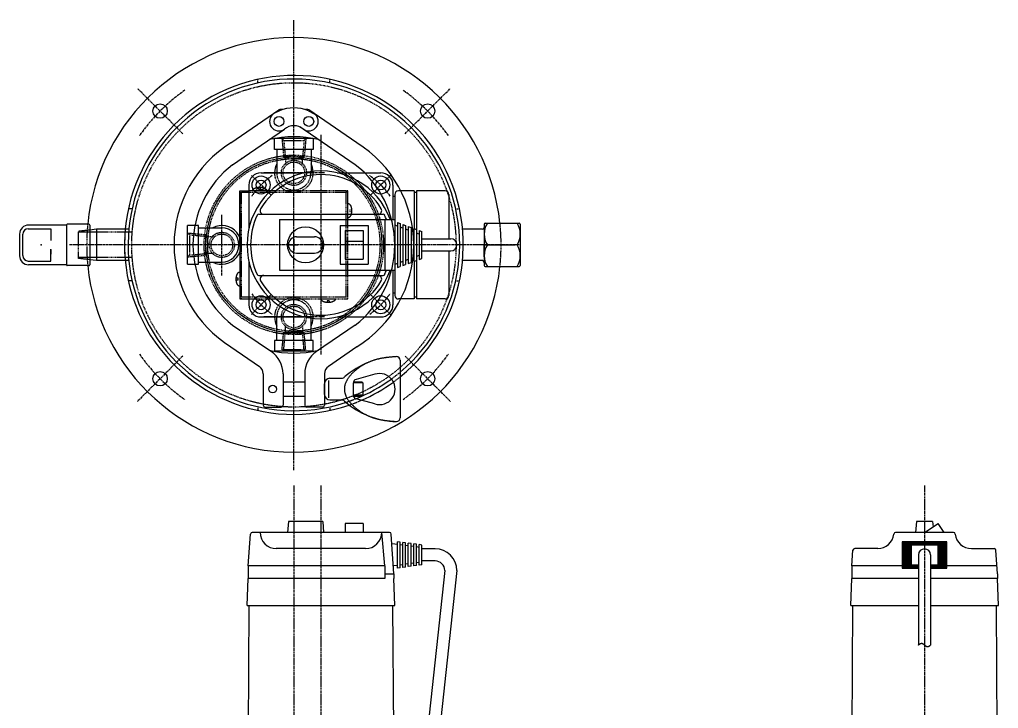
# Model space of a CAD drawing. Extents: x 248 to 1051, y 18 to 1053.
# Drawn here: x 264 to 808, y 670 to 1053 of the extents above; entities that cross this region are included whole.
import ezdxf

# ---------------------------------------------------------------- set-up
doc = ezdxf.new("R2010")
doc.units = 0
doc.linetypes.add('CENTER', pattern=[2, 1.25, -0.25, 0.25, -0.25])
doc.linetypes.add('DASHED', pattern=[0.75, 0.5, -0.25])
doc.layers.get('0').update_dxf_attribs({"linetype": 'CONTINUOUS'})
doc.layers.add('CENTER', color=1, linetype='CENTER')

msp = doc.modelspace()

# ---------------------------------------------------------------- linework, layer by layer
at = {"color": 3, "linetype": 'DASHED'}
for p, q in [((396.5, 1017.32), (396.5, 1019.36)), ((436.5, 1017.32), (436.5, 1019.36)), ((409.88, 986.52), (410.77, 976.54)), ((409.88, 986.52), (410.88, 985.52)), ((410.88, 985.52), (411.77, 975.54)), ((410.88, 985.52), (422.13, 985.52)), ((422.13, 985.52), (421.24, 975.54)), ((423.13, 986.52), (422.13, 985.52)), ((423.13, 986.52), (422.24, 976.54)), ((410.77, 976.54), (411.77, 975.54)), ((410.77, 976.54), (422.24, 976.54)), ((411.77, 975.54), (421.24, 975.54)), ((411.77, 975.54), (411.77, 972.15)), ((421.24, 972.15), (421.24, 975.54)), ((386.5, 956.52), (387.5, 956.52)), ((387.5, 898.52), (387.5, 956.52)), ((445.5, 956.52), (387.5, 956.52)), ((445.5, 957.52), (391.5, 957.52)), ((401.48, 957.52), (393.52, 957.52)), ((397, 958.52), (397, 959.5)), ((397, 958.52), (398, 958.52)), ((398, 958.52), (398, 959.5)), ((445.5, 957.52), (445.5, 956.52)), ((446.5, 957.52), (445.5, 957.52)), ((445.5, 898.52), (445.5, 956.52)), ((446.5, 898.52), (446.5, 957.52)), ((326.7, 947.52), (324.65, 947.52)), ((446.5, 942.53), (446.5, 950.5)), ((447.5, 947.02), (447.5, 946.02)), ((447.5, 947.02), (448.49, 947.02)), ((447.5, 946.02), (448.49, 946.02)), ((506.3, 947.52), (508.35, 947.52)), ((303.26, 935.75), (296.91, 935.02)), ((296.91, 920.02), (296.91, 935.02)), ((303.26, 934.52), (296.91, 934.52)), ((326.77, 934.52), (303.26, 934.52)), ((357.5, 934.14), (367.47, 933.25)), ((357.5, 934.14), (358.5, 933.14)), ((358.5, 933.14), (368.47, 932.25)), ((358.5, 933.14), (358.5, 921.89)), ((367.47, 933.25), (368.47, 932.25)), ((367.47, 933.25), (367.47, 921.78)), ((368.47, 932.25), (368.47, 922.78)), ((368.47, 932.25), (371.87, 932.25)), ((303.26, 920.52), (296.91, 920.52)), ((303.26, 919.29), (296.91, 920.02)), ((326.77, 920.52), (303.26, 920.52)), ((357.5, 920.89), (358.5, 921.89)), ((357.5, 920.89), (367.47, 921.78)), ((358.5, 921.89), (368.47, 922.78)), ((371.87, 922.78), (368.47, 922.78)), ((326.7, 907.52), (324.65, 907.52)), ((506.3, 907.52), (508.35, 907.52)), ((445.5, 898.52), (387.5, 898.52)), ((387.5, 897.52), (387.5, 898.52)), ((391.5, 897.52), (446.5, 897.52)), ((431.52, 897.52), (439.48, 897.52)), ((436, 896.52), (435, 896.52)), ((435, 896.52), (435, 895.53)), ((436, 896.52), (436, 895.53)), ((446.5, 898.52), (445.5, 898.52)), ((446.5, 897.52), (446.5, 898.52)), ((411.77, 879.49), (411.77, 882.88)), ((421.24, 882.88), (421.24, 879.49)), ((409.88, 868.52), (410.77, 878.49)), ((410.77, 878.49), (411.77, 879.49)), ((410.77, 878.49), (422.24, 878.49)), ((410.88, 869.52), (411.77, 879.49)), ((411.77, 879.49), (421.24, 879.49)), ((422.13, 869.52), (421.24, 879.49)), ((423.13, 868.52), (422.24, 878.49)), ((409.88, 868.52), (410.88, 869.52)), ((410.88, 869.52), (422.13, 869.52)), ((423.13, 868.52), (422.13, 869.52)), ((396.5, 837.72), (396.5, 835.67)), ((436.5, 837.72), (436.5, 835.67))]:
    msp.add_line(p, q, dxfattribs=at)
at = {"color": 7, "linetype": 'CONTINUOUS'}
for p, q in [((381.59, 984.12), (408.23, 1002.36)), ((408.48, 1001.84), (405.28, 1000.35)), ((424.52, 1001.84), (427.76, 1000.32)), ((451.41, 984.12), (424.77, 1002.36)), ((382.5, 972.02), (411.22, 991.68)), ((450.5, 972.02), (419.73, 993.08)), ((427.25, 986.52), (405.75, 986.52)), ((405.75, 980.52), (405.75, 986.52)), ((427.25, 986.52), (427.25, 980.52)), ((427.25, 980.52), (405.75, 980.52)), ((407, 980.52), (407, 967.52)), ((426, 980.52), (426, 967.52)), ((398.3, 967.52), (422.5, 967.52)), ((440.5, 967.52), (464.7, 967.52)), ((386.5, 957.52), (391.5, 957.52)), ((386.5, 957.52), (391.5, 957.52)), ((386.5, 927.52), (386.5, 957.52)), ((386.5, 957.52), (386.5, 956.52)), ((386.5, 956.52), (386.5, 897.52)), ((386.5, 956.52), (386.5, 956.52)), ((391.5, 960.72), (391.5, 936.52)), ((471.5, 960.72), (471.5, 941.52)), ((483.25, 957.52), (474.5, 957.52)), ((483.25, 957.52), (483.25, 936.57)), ((484.5, 956.52), (483.25, 956.52)), ((484.5, 957.52), (484.5, 897.52)), ((500.5, 957.52), (484.5, 957.52)), ((472.5, 954.38), (471.5, 954.38)), ((472.5, 955.52), (472.5, 899.52)), ((502.5, 955.52), (502.5, 930.87)), ((397.03, 944.52), (465.97, 944.52)), ((408.5, 941.52), (472.5, 941.52)), ((408.5, 941.52), (408.5, 913.52)), ((467, 941.52), (467, 913.52)), ((472.5, 941.52), (472.5, 913.52)), ((474, 939.97), (474, 915.07)), ((474, 939.97), (475.5, 939.42)), ((269.04, 936.48), (281.58, 936.48)), ((290.26, 938.52), (269.26, 938.52)), ((281.58, 936.48), (281.58, 929.91)), ((290.26, 938.52), (290.26, 916.52)), ((302.76, 939.02), (290.76, 939.02)), ((303.26, 938.52), (303.26, 916.52)), ((306.91, 936.17), (303.26, 935.75)), ((303.26, 935.75), (303.26, 919.29)), ((303.26, 935.75), (303.26, 919.29)), ((324.91, 936.17), (306.91, 936.17)), ((306.91, 936.17), (306.91, 918.87)), ((363.5, 938.27), (357.5, 938.27)), ((357.5, 916.77), (357.5, 938.27)), ((363.5, 916.77), (363.5, 938.27)), ((363.5, 937.02), (376.5, 937.02)), ((442.25, 938.27), (442.25, 916.77)), ((442.25, 938.27), (457.75, 938.27)), ((445, 935.52), (445, 919.52)), ((445, 935.52), (455, 935.52)), ((455, 935.52), (455, 919.52)), ((457.75, 938.27), (457.75, 916.77)), ((474, 937.84), (472.5, 938.39)), ((475.5, 939.42), (475.5, 915.62)), ((477, 936.74), (475.5, 937.29)), ((477, 938.87), (477, 916.17)), ((477, 938.87), (478.5, 938.32)), ((478.5, 938.32), (478.5, 916.72)), ((480, 935.64), (478.5, 936.19)), ((480, 937.77), (480, 917.27)), ((480, 937.77), (481.5, 937.22)), ((481.5, 937.22), (481.5, 917.82)), ((483, 934.54), (481.5, 935.09)), ((483, 936.67), (483, 918.37)), ((483, 936.67), (484.5, 936.12)), ((484.5, 936.12), (484.5, 918.92)), ((486, 935.57), (486, 919.47)), ((486, 935.57), (487.5, 935.02)), ((487.5, 920.02), (487.5, 935.02)), ((521.11, 936.17), (510.1, 936.17)), ((522.11, 939.02), (522.11, 937.17)), ((522.11, 937.17), (522.11, 917.87)), ((522.61, 939.52), (541.61, 939.52)), ((542.11, 939.02), (542.11, 916.02)), ((264.26, 933.52), (264.26, 921.52)), ((266.04, 921.55), (266.04, 933.48)), ((416.5, 930.66), (416.5, 924.38)), ((418, 932.02), (428, 932.02)), ((445, 929.52), (455, 929.52)), ((486, 933.44), (484.5, 933.99)), ((487.5, 930.87), (503.58, 930.87)), ((281.58, 918.55), (281.58, 925.12)), ((281.58, 924.99), (281.58, 922.45)), ((386.5, 927.52), (386.5, 897.52)), ((414.27, 927.52), (418.73, 927.52)), ((487.5, 924.17), (503.58, 924.17)), ((502.5, 924.17), (502.5, 899.52)), ((522.11, 920.98), (522.11, 927.52)), ((522.11, 920.98), (522.11, 927.52)), ((522.11, 920.98), (522.11, 927.52)), ((522.11, 927.52), (539.28, 927.52)), ((269.04, 918.55), (281.58, 918.55)), ((306.91, 918.87), (303.26, 919.29)), ((324.91, 918.87), (306.91, 918.87)), ((391.5, 918.52), (391.5, 894.32)), ((418, 923.02), (428, 923.02)), ((445, 919.52), (455, 919.52)), ((477, 918.3), (475.5, 917.75)), ((480, 919.4), (478.5, 918.85)), ((483, 920.5), (481.5, 919.95)), ((483, 918.37), (484.5, 918.92)), ((483.25, 918.46), (483.25, 897.52)), ((486, 921.6), (484.5, 921.05)), ((486, 919.47), (487.5, 920.02)), ((521.11, 918.87), (510.1, 918.87)), ((290.26, 916.52), (269.26, 916.52)), ((302.76, 916.02), (290.76, 916.02)), ((357.5, 916.77), (363.5, 916.77)), ((363.5, 918.02), (376.5, 918.02)), ((408.5, 913.52), (472.5, 913.52)), ((442.25, 916.77), (457.75, 916.77)), ((471.5, 913.52), (471.5, 894.32)), ((474, 917.2), (472.5, 916.65)), ((474, 915.07), (475.5, 915.62)), ((477, 916.17), (478.5, 916.72)), ((480, 917.27), (481.5, 917.82)), ((522.11, 917.87), (522.11, 916.02)), ((522.61, 915.52), (541.61, 915.52)), ((385.5, 909.02), (384.52, 909.02)), ((385.5, 908.02), (384.52, 908.02)), ((385.5, 908.02), (385.5, 909.02)), ((386.5, 912.5), (386.5, 904.53)), ((397.03, 910.52), (465.97, 910.52)), ((386.5, 897.52), (391.5, 897.52)), ((387.5, 897.52), (391.5, 897.52)), ((472.5, 900.65), (471.5, 900.65)), ((483.25, 897.52), (474.5, 897.52)), ((484.5, 898.51), (483.25, 898.51)), ((500.5, 897.52), (484.5, 897.52)), ((398.3, 887.52), (422.5, 887.52)), ((407, 874.52), (407, 887.52)), ((426, 874.52), (426, 887.52)), ((440.5, 887.52), (464.7, 887.52)), ((382.5, 883.02), (403.98, 868.32)), ((450.5, 883.02), (429.03, 868.32)), ((381.59, 870.92), (397.33, 860.14)), ((427.25, 874.52), (405.75, 874.52)), ((405.75, 874.52), (405.75, 868.52)), ((427.25, 868.52), (427.25, 874.52)), ((451.41, 870.92), (435.68, 860.14)), ((427.25, 868.52), (405.75, 868.52)), ((475.5, 863.52), (475.5, 831.52)), ((399.5, 856.02), (399.5, 838.52)), ((410.5, 855.94), (410.5, 838.52)), ((422.5, 855.94), (422.5, 838.52)), ((433.5, 856.02), (433.5, 838.52)), ((436.5, 853.52), (443.1, 853.52)), ((461.43, 855.74), (450.98, 852.92)), ((410.5, 851.52), (422.5, 851.52)), ((433.5, 844.52), (433.5, 850.52)), ((435.74, 852.3), (435.74, 842.74)), ((449.5, 844.05), (449.5, 850.99)), ((454.75, 850.97), (449.5, 850.97)), ((449.57, 851.52), (454.2, 851.52)), ((454.2, 851.52), (454.75, 850.97)), ((454.75, 850.97), (454.75, 844.07)), ((410.5, 843.52), (422.5, 843.52)), ((454.75, 844.07), (449.5, 844.07)), ((449.57, 843.52), (454.2, 843.52)), ((461.43, 839.29), (450.98, 842.12)), ((454.2, 843.52), (454.75, 844.07)), ((400.5, 837.52), (409.5, 837.52)), ((432.5, 837.52), (423.5, 837.52)), ((436.5, 841.52), (443.1, 841.52)), ((413.5, 774.02), (413, 768.02)), ((432.5, 774.02), (413.5, 774.02)), ((432.5, 774.02), (433, 768.02)), ((455, 773.02), (445, 773.02)), ((445, 773.02), (445, 768.02)), ((455, 773.02), (455, 768.02)), ((762, 774.02), (761.5, 768.02)), ((771, 774.02), (762, 774.02)), ((766.5, 768.02), (774, 773.02)), ((771, 774.02), (771.24, 771.17)), ((777.33, 768.02), (774, 773.02)), ((391.1, 749.52), (392.43, 767.09)), ((469.57, 768.02), (393.43, 768.02)), ((467, 749.52), (465.25, 768.02)), ((471.9, 745.02), (470.57, 767.09)), ((782.55, 768.02), (750.45, 768.02)), ((474, 761.32), (470.98, 761.72)), ((474, 748.22), (474, 762.82)), ((475.5, 762.62), (474, 762.82)), ((475.5, 748.42), (475.5, 762.62)), ((476.99, 760.92), (475.5, 761.12)), ((477, 748.62), (477, 762.42)), ((478.5, 762.22), (477, 762.42)), ((478.5, 748.82), (478.5, 762.22)), ((480, 760.52), (478.5, 760.72)), ((481.5, 761.82), (480, 762.02)), ((480, 749.02), (480, 762.02)), ((481.5, 749.22), (481.5, 761.82)), ((483, 749.42), (483, 761.62)), ((484.5, 761.42), (483, 761.62)), ((484.5, 749.62), (484.5, 761.42)), ((486, 749.82), (486, 761.22)), ((487.5, 761.02), (486, 761.22)), ((487.5, 750.02), (487.5, 761.02)), ((754.05, 762.82), (754.05, 748.22)), ((778.95, 762.82), (754.05, 762.82)), ((754.6, 762.62), (754.6, 748.42)), ((778.4, 762.62), (754.6, 762.62)), ((755.15, 762.42), (755.15, 748.62)), ((777.85, 762.42), (755.15, 762.42)), ((755.7, 762.22), (755.7, 748.82)), ((777.3, 762.22), (755.7, 762.22)), ((756.25, 762.02), (756.25, 749.02)), ((776.75, 762.02), (756.25, 762.02)), ((756.8, 761.82), (756.8, 749.22)), ((776.2, 761.82), (756.8, 761.82)), ((757.35, 761.62), (757.35, 749.42)), ((775.65, 761.62), (757.35, 761.62)), ((757.9, 761.42), (757.9, 749.62)), ((775.1, 761.42), (757.9, 761.42)), ((758.45, 761.22), (758.45, 749.82)), ((774.55, 761.22), (758.45, 761.22)), ((759, 761.02), (759, 750.02)), ((774, 761.02), (759, 761.02)), ((774, 750.02), (774, 761.02)), ((774.55, 749.82), (774.55, 761.22)), ((775.1, 749.62), (775.1, 761.42)), ((775.65, 749.42), (775.65, 761.62)), ((776.2, 749.22), (776.2, 761.82)), ((776.75, 749.02), (776.75, 762.02)), ((777.3, 748.82), (777.3, 762.22)), ((777.85, 748.62), (777.85, 762.42)), ((778.4, 748.42), (778.4, 762.62)), ((778.95, 748.22), (778.95, 762.82)), ((456.25, 759.02), (406.75, 759.02)), ((483, 760.12), (481.5, 760.32)), ((486, 759.72), (484.5, 759.92)), ((494.93, 758.87), (487.5, 758.87)), ((726.1, 749.52), (726.75, 758.09)), ((740.5, 759.02), (727.75, 759.02)), ((763.15, 755.52), (763.15, 705.52)), ((769.85, 755.52), (769.85, 705.52)), ((792.5, 759.02), (805.12, 759.02)), ((806.9, 745.02), (806.11, 758.08)), ((474, 749.72), (471.91, 749.44)), ((476.99, 750.11), (475.5, 749.92)), ((480, 750.52), (478.5, 750.32)), ((483, 750.92), (481.5, 750.72)), ((486, 751.32), (484.5, 751.12)), ((487.5, 750.02), (486, 749.82)), ((494.93, 752.17), (487.5, 752.17)), ((758.45, 749.82), (763.15, 749.82)), ((759, 750.02), (763.15, 750.02)), ((769.85, 750.02), (774, 750.02)), ((769.85, 749.82), (774.55, 749.82)), ((467, 749.52), (391.1, 749.52)), ((391.1, 749.52), (391.1, 742.52)), ((467, 749.52), (467, 742.52)), ((467, 745.02), (471.9, 745.02)), ((471.9, 745.02), (471.9, 742.52)), ((475.5, 748.42), (474, 748.22)), ((478.5, 748.82), (477, 748.62)), ((481.5, 749.22), (480, 749.02)), ((484.5, 749.62), (483, 749.42)), ((500.23, 746.87), (490.78, 659.69)), ((506.93, 746.87), (497.44, 659.32)), ((726.1, 749.52), (726.1, 742.52)), ((754.05, 749.52), (726.1, 749.52)), ((754.05, 748.22), (763.15, 748.22)), ((754.6, 748.42), (763.15, 748.42)), ((755.15, 748.62), (763.15, 748.62)), ((755.7, 748.82), (763.15, 748.82)), ((756.25, 749.02), (763.15, 749.02)), ((756.8, 749.22), (763.15, 749.22)), ((757.35, 749.42), (763.15, 749.42)), ((757.9, 749.62), (763.15, 749.62)), ((769.85, 749.62), (775.1, 749.62)), ((769.85, 749.42), (775.65, 749.42)), ((769.85, 749.22), (776.2, 749.22)), ((769.85, 749.02), (776.75, 749.02)), ((769.85, 748.82), (777.3, 748.82)), ((769.85, 748.62), (777.85, 748.62)), ((769.85, 748.42), (778.4, 748.42)), ((769.85, 748.22), (778.95, 748.22)), ((806.63, 749.52), (778.95, 749.52)), ((806.9, 745.02), (806.9, 742.52)), ((390.5, 727.52), (391.1, 742.52)), ((467, 742.52), (391.1, 742.52)), ((472.5, 727.52), (471.9, 742.52)), ((725.5, 727.52), (726.1, 742.52)), ((763.15, 742.52), (726.1, 742.52)), ((806.9, 742.52), (769.85, 742.52)), ((807.5, 727.52), (806.9, 742.52)), ((390.5, 727.52), (472.5, 727.52)), ((391.3, 656.02), (391.7, 727.52)), ((471.3, 727.52), (471.7, 656.02)), ((725.5, 727.52), (763.15, 727.52)), ((726.3, 656.02), (726.7, 727.52)), ((769.85, 727.52), (807.5, 727.52)), ((806.3, 727.52), (806.7, 656.02))]:
    msp.add_line(p, q, dxfattribs=at)
at = {"color": 3, "linetype": 'DASHED'}
for points in [[(393.52, 957.52, 0), (393.52, 957.57, 0), (393.52, 957.62, 0), (393.53, 957.66, 0), (393.54, 957.71, 0), (393.55, 957.76, 0), (393.56, 957.81, 0), (393.58, 957.86, 0), (393.59, 957.91, 0), (393.61, 957.96, 0), (393.64, 958, 0), (393.66, 958.05, 0), (393.69, 958.1, 0), (393.72, 958.14, 0), (393.75, 958.19, 0), (393.78, 958.24, 0), (393.82, 958.28, 0), (393.86, 958.33, 0), (393.9, 958.37, 0), (393.94, 958.42, 0), (393.99, 958.46, 0), (394.04, 958.5, 0), (394.08, 958.54, 0), (394.13, 958.59, 0), (394.19, 958.63, 0), (394.24, 958.67, 0), (394.3, 958.71, 0), (394.36, 958.75, 0), (394.42, 958.78, 0), (394.48, 958.82, 0), (394.55, 958.86, 0), (394.62, 958.9, 0), (394.68, 958.93, 0), (394.75, 958.97, 0), (394.83, 959, 0), (394.9, 959.03, 0), (394.97, 959.06, 0), (395.05, 959.09, 0), (395.13, 959.12, 0), (395.21, 959.15, 0), (395.29, 959.18, 0), (395.37, 959.21, 0), (395.45, 959.23, 0), (395.54, 959.26, 0), (395.62, 959.28, 0), (395.71, 959.3, 0), (395.8, 959.32, 0), (395.89, 959.35, 0), (395.98, 959.36, 0), (396.07, 959.38, 0), (396.16, 959.4, 0), (396.25, 959.42, 0), (396.34, 959.43, 0), (396.44, 959.44, 0), (396.53, 959.46, 0), (396.63, 959.47, 0), (396.72, 959.48, 0), (396.82, 959.49, 0), (396.92, 959.5, 0), (397.01, 959.5, 0), (397.11, 959.51, 0), (397.21, 959.51, 0), (397.31, 959.51, 0), (397.4, 959.52, 0), (397.5, 959.52, 0), (397.6, 959.52, 0), (397.7, 959.51, 0), (397.79, 959.51, 0), (397.89, 959.51, 0), (397.99, 959.5, 0), (398.08, 959.5, 0), (398.18, 959.49, 0), (398.28, 959.48, 0), (398.37, 959.47, 0), (398.47, 959.46, 0), (398.56, 959.44, 0), (398.66, 959.43, 0), (398.75, 959.42, 0), (398.84, 959.4, 0), (398.94, 959.38, 0), (399.02, 959.36, 0), (399.12, 959.35, 0), (399.2, 959.32, 0), (399.29, 959.3, 0), (399.38, 959.28, 0), (399.46, 959.26, 0), (399.55, 959.23, 0), (399.63, 959.21, 0), (399.71, 959.18, 0), (399.8, 959.15, 0), (399.87, 959.12, 0), (399.95, 959.09, 0), (400.03, 959.06, 0), (400.1, 959.03, 0), (400.18, 959, 0), (400.25, 958.97, 0), (400.32, 958.93, 0), (400.39, 958.9, 0), (400.45, 958.86, 0), (400.52, 958.82, 0), (400.58, 958.78, 0), (400.64, 958.75, 0), (400.7, 958.71, 0), (400.76, 958.67, 0), (400.81, 958.63, 0), (400.87, 958.59, 0), (400.92, 958.54, 0), (400.97, 958.5, 0), (401.01, 958.46, 0), (401.06, 958.42, 0), (401.1, 958.37, 0), (401.14, 958.33, 0), (401.18, 958.28, 0), (401.22, 958.24, 0), (401.25, 958.19, 0), (401.28, 958.14, 0), (401.31, 958.1, 0), (401.34, 958.05, 0), (401.37, 958, 0), (401.39, 957.96, 0), (401.41, 957.91, 0), (401.43, 957.86, 0), (401.44, 957.81, 0), (401.45, 957.76, 0), (401.46, 957.71, 0), (401.47, 957.66, 0), (401.48, 957.62, 0), (401.48, 957.57, 0), (401.49, 957.52, 0)], [(446.5, 950.5, 0), (446.55, 950.5, 0), (446.6, 950.5, 0), (446.65, 950.49, 0), (446.7, 950.48, 0), (446.75, 950.47, 0), (446.79, 950.46, 0), (446.84, 950.44, 0), (446.89, 950.42, 0), (446.94, 950.4, 0), (446.99, 950.38, 0), (447.03, 950.36, 0), (447.08, 950.33, 0), (447.13, 950.3, 0), (447.18, 950.27, 0), (447.22, 950.23, 0), (447.27, 950.2, 0), (447.31, 950.16, 0), (447.36, 950.12, 0), (447.4, 950.08, 0), (447.44, 950.03, 0), (447.49, 949.98, 0), (447.53, 949.93, 0), (447.57, 949.88, 0), (447.61, 949.83, 0), (447.65, 949.77, 0), (447.69, 949.72, 0), (447.73, 949.66, 0), (447.77, 949.6, 0), (447.81, 949.53, 0), (447.84, 949.47, 0), (447.88, 949.4, 0), (447.92, 949.33, 0), (447.95, 949.26, 0), (447.98, 949.19, 0), (448.01, 949.12, 0), (448.05, 949.04, 0), (448.08, 948.97, 0), (448.11, 948.89, 0), (448.14, 948.81, 0), (448.16, 948.73, 0), (448.19, 948.65, 0), (448.22, 948.57, 0), (448.24, 948.48, 0), (448.26, 948.39, 0), (448.29, 948.31, 0), (448.31, 948.22, 0), (448.33, 948.13, 0), (448.35, 948.04, 0), (448.37, 947.95, 0), (448.38, 947.86, 0), (448.4, 947.77, 0), (448.42, 947.67, 0), (448.43, 947.58, 0), (448.44, 947.48, 0), (448.45, 947.39, 0), (448.46, 947.29, 0), (448.47, 947.2, 0), (448.48, 947.1, 0), (448.49, 947, 0), (448.49, 946.91, 0), (448.5, 946.81, 0), (448.5, 946.71, 0), (448.5, 946.61, 0), (448.5, 946.52, 0), (448.5, 946.42, 0), (448.5, 946.32, 0), (448.5, 946.22, 0), (448.49, 946.13, 0), (448.49, 946.03, 0), (448.48, 945.93, 0), (448.47, 945.84, 0), (448.46, 945.74, 0), (448.45, 945.64, 0), (448.44, 945.55, 0), (448.43, 945.45, 0), (448.42, 945.36, 0), (448.4, 945.27, 0), (448.38, 945.17, 0), (448.37, 945.08, 0), (448.35, 944.99, 0), (448.33, 944.9, 0), (448.31, 944.81, 0), (448.29, 944.73, 0), (448.26, 944.64, 0), (448.24, 944.55, 0), (448.22, 944.47, 0), (448.19, 944.38, 0), (448.16, 944.3, 0), (448.14, 944.22, 0), (448.11, 944.14, 0), (448.08, 944.07, 0), (448.05, 943.99, 0), (448.01, 943.91, 0), (447.98, 943.84, 0), (447.95, 943.77, 0), (447.92, 943.7, 0), (447.88, 943.63, 0), (447.84, 943.57, 0), (447.81, 943.5, 0), (447.77, 943.44, 0), (447.73, 943.38, 0), (447.69, 943.32, 0), (447.65, 943.26, 0), (447.61, 943.2, 0), (447.57, 943.15, 0), (447.53, 943.1, 0), (447.49, 943.05, 0), (447.44, 943, 0), (447.4, 942.96, 0), (447.36, 942.91, 0), (447.31, 942.88, 0), (447.27, 942.84, 0), (447.22, 942.8, 0), (447.18, 942.77, 0), (447.13, 942.73, 0), (447.08, 942.7, 0), (447.03, 942.68, 0), (446.99, 942.65, 0), (446.94, 942.63, 0), (446.89, 942.61, 0), (446.84, 942.59, 0), (446.79, 942.58, 0), (446.75, 942.56, 0), (446.7, 942.55, 0), (446.65, 942.54, 0), (446.6, 942.54, 0), (446.55, 942.53, 0), (446.5, 942.53, 0)], [(439.49, 897.52, 0), (439.48, 897.47, 0), (439.48, 897.42, 0), (439.47, 897.37, 0), (439.46, 897.32, 0), (439.45, 897.27, 0), (439.44, 897.22, 0), (439.43, 897.17, 0), (439.41, 897.13, 0), (439.39, 897.08, 0), (439.37, 897.03, 0), (439.34, 896.98, 0), (439.31, 896.94, 0), (439.28, 896.89, 0), (439.25, 896.84, 0), (439.22, 896.8, 0), (439.18, 896.75, 0), (439.14, 896.71, 0), (439.1, 896.66, 0), (439.06, 896.62, 0), (439.01, 896.57, 0), (438.97, 896.53, 0), (438.92, 896.49, 0), (438.87, 896.45, 0), (438.81, 896.4, 0), (438.76, 896.37, 0), (438.7, 896.33, 0), (438.64, 896.29, 0), (438.58, 896.25, 0), (438.52, 896.21, 0), (438.45, 896.17, 0), (438.39, 896.14, 0), (438.32, 896.1, 0), (438.25, 896.07, 0), (438.18, 896.03, 0), (438.1, 896, 0), (438.03, 895.97, 0), (437.95, 895.94, 0), (437.87, 895.91, 0), (437.8, 895.88, 0), (437.71, 895.85, 0), (437.63, 895.83, 0), (437.55, 895.8, 0), (437.46, 895.78, 0), (437.38, 895.75, 0), (437.29, 895.73, 0), (437.2, 895.71, 0), (437.12, 895.69, 0), (437.02, 895.67, 0), (436.94, 895.65, 0), (436.84, 895.63, 0), (436.75, 895.62, 0), (436.66, 895.6, 0), (436.56, 895.59, 0), (436.47, 895.58, 0), (436.37, 895.57, 0), (436.28, 895.55, 0), (436.18, 895.55, 0), (436.08, 895.54, 0), (435.99, 895.53, 0), (435.89, 895.53, 0), (435.79, 895.52, 0), (435.7, 895.52, 0), (435.6, 895.52, 0), (435.5, 895.52, 0), (435.4, 895.52, 0), (435.31, 895.52, 0), (435.21, 895.52, 0), (435.11, 895.53, 0), (435.01, 895.53, 0), (434.92, 895.54, 0), (434.82, 895.55, 0), (434.72, 895.55, 0), (434.63, 895.57, 0), (434.53, 895.58, 0), (434.44, 895.59, 0), (434.34, 895.6, 0), (434.25, 895.62, 0), (434.16, 895.63, 0), (434.07, 895.65, 0), (433.98, 895.67, 0), (433.89, 895.69, 0), (433.8, 895.71, 0), (433.71, 895.73, 0), (433.62, 895.75, 0), (433.54, 895.78, 0), (433.45, 895.8, 0), (433.37, 895.83, 0), (433.29, 895.85, 0), (433.21, 895.88, 0), (433.13, 895.91, 0), (433.05, 895.94, 0), (432.97, 895.97, 0), (432.9, 896, 0), (432.83, 896.03, 0), (432.75, 896.07, 0), (432.68, 896.1, 0), (432.62, 896.14, 0), (432.55, 896.17, 0), (432.48, 896.21, 0), (432.42, 896.25, 0), (432.36, 896.29, 0), (432.3, 896.33, 0), (432.24, 896.37, 0), (432.19, 896.4, 0), (432.13, 896.45, 0), (432.08, 896.49, 0), (432.04, 896.53, 0), (431.99, 896.57, 0), (431.94, 896.62, 0), (431.9, 896.66, 0), (431.86, 896.71, 0), (431.82, 896.75, 0), (431.78, 896.8, 0), (431.75, 896.84, 0), (431.72, 896.89, 0), (431.69, 896.94, 0), (431.66, 896.98, 0), (431.64, 897.03, 0), (431.61, 897.08, 0), (431.59, 897.13, 0), (431.58, 897.17, 0), (431.56, 897.22, 0), (431.55, 897.27, 0), (431.54, 897.32, 0), (431.53, 897.37, 0), (431.52, 897.42, 0), (431.52, 897.47, 0), (431.52, 897.52, 0)]]:
    msp.add_polyline3d(points, dxfattribs=at)
at = {"color": 7, "linetype": 'CONTINUOUS'}
msp.add_polyline3d([(386.5, 904.53, 0), (386.45, 904.53, 0), (386.4, 904.54, 0), (386.35, 904.54, 0), (386.31, 904.55, 0), (386.26, 904.56, 0), (386.21, 904.58, 0), (386.16, 904.59, 0), (386.11, 904.61, 0), (386.06, 904.63, 0), (386.01, 904.65, 0), (385.97, 904.68, 0), (385.92, 904.7, 0), (385.87, 904.73, 0), (385.83, 904.77, 0), (385.78, 904.8, 0), (385.74, 904.84, 0), (385.69, 904.88, 0), (385.65, 904.91, 0), (385.6, 904.96, 0), (385.56, 905, 0), (385.51, 905.05, 0), (385.47, 905.1, 0), (385.43, 905.15, 0), (385.39, 905.2, 0), (385.35, 905.26, 0), (385.31, 905.32, 0), (385.27, 905.38, 0), (385.23, 905.44, 0), (385.19, 905.5, 0), (385.16, 905.57, 0), (385.12, 905.63, 0), (385.09, 905.7, 0), (385.05, 905.77, 0), (385.02, 905.84, 0), (384.99, 905.91, 0), (384.95, 905.99, 0), (384.92, 906.07, 0), (384.89, 906.14, 0), (384.87, 906.22, 0), (384.84, 906.3, 0), (384.81, 906.38, 0), (384.79, 906.47, 0), (384.76, 906.55, 0), (384.74, 906.64, 0), (384.71, 906.73, 0), (384.69, 906.81, 0), (384.67, 906.9, 0), (384.65, 906.99, 0), (384.63, 907.08, 0), (384.62, 907.17, 0), (384.6, 907.27, 0), (384.59, 907.36, 0), (384.57, 907.45, 0), (384.56, 907.55, 0), (384.55, 907.64, 0), (384.54, 907.74, 0), (384.53, 907.84, 0), (384.52, 907.93, 0), (384.52, 908.03, 0), (384.51, 908.13, 0), (384.51, 908.22, 0), (384.5, 908.32, 0), (384.5, 908.42, 0), (384.5, 908.52, 0), (384.5, 908.61, 0), (384.5, 908.71, 0), (384.51, 908.81, 0), (384.51, 908.91, 0), (384.52, 909, 0), (384.52, 909.1, 0), (384.53, 909.2, 0), (384.54, 909.29, 0), (384.55, 909.39, 0), (384.56, 909.48, 0), (384.57, 909.58, 0), (384.59, 909.67, 0), (384.6, 909.77, 0), (384.62, 909.86, 0), (384.63, 909.95, 0), (384.65, 910.04, 0), (384.67, 910.13, 0), (384.69, 910.22, 0), (384.71, 910.31, 0), (384.74, 910.39, 0), (384.76, 910.48, 0), (384.79, 910.57, 0), (384.81, 910.65, 0), (384.84, 910.73, 0), (384.87, 910.81, 0), (384.89, 910.89, 0), (384.92, 910.97, 0), (384.95, 911.04, 0), (384.99, 911.12, 0), (385.02, 911.19, 0), (385.05, 911.26, 0), (385.09, 911.33, 0), (385.12, 911.4, 0), (385.16, 911.47, 0), (385.19, 911.53, 0), (385.23, 911.6, 0), (385.27, 911.66, 0), (385.31, 911.72, 0), (385.35, 911.77, 0), (385.39, 911.83, 0), (385.43, 911.88, 0), (385.47, 911.93, 0), (385.51, 911.98, 0), (385.56, 912.03, 0), (385.6, 912.08, 0), (385.65, 912.12, 0), (385.69, 912.16, 0), (385.74, 912.2, 0), (385.78, 912.23, 0), (385.83, 912.27, 0), (385.87, 912.3, 0), (385.92, 912.33, 0), (385.97, 912.36, 0), (386.01, 912.38, 0), (386.06, 912.4, 0), (386.11, 912.42, 0), (386.16, 912.44, 0), (386.21, 912.46, 0), (386.26, 912.47, 0), (386.31, 912.48, 0), (386.35, 912.49, 0), (386.4, 912.5, 0), (386.45, 912.5, 0), (386.5, 912.5, 0)], dxfattribs=at)
at = {"color": 7}
for points in [[(473.44, 865.52, 0), (473.12, 865.49, 0), (472.81, 865.47, 0), (472.5, 865.44, 0), (472.18, 865.42, 0), (471.87, 865.39, 0), (471.56, 865.37, 0), (471.24, 865.34, 0), (470.93, 865.31, 0), (470.62, 865.28, 0), (470.3, 865.25, 0), (469.99, 865.23, 0), (469.68, 865.19, 0), (469.36, 865.16, 0), (469.05, 865.13, 0), (468.73, 865.09, 0), (468.42, 865.06, 0), (468.11, 865.02, 0), (467.79, 864.98, 0), (467.48, 864.94, 0), (467.16, 864.9, 0), (466.85, 864.85, 0), (466.54, 864.8, 0), (466.22, 864.76, 0), (465.9, 864.71, 0), (465.59, 864.65, 0), (465.27, 864.6, 0), (464.96, 864.54, 0), (464.64, 864.48, 0), (464.33, 864.41, 0), (464.01, 864.35, 0), (463.7, 864.27, 0), (463.38, 864.2, 0), (463.06, 864.13, 0), (462.75, 864.05, 0), (462.43, 863.97, 0), (462.12, 863.88, 0), (461.8, 863.79, 0), (461.48, 863.7, 0), (461.16, 863.6, 0), (460.85, 863.5, 0), (460.53, 863.4, 0), (460.21, 863.29, 0), (459.89, 863.18, 0), (459.57, 863.06, 0), (459.25, 862.94, 0), (458.93, 862.82, 0), (458.62, 862.69, 0), (458.3, 862.55, 0), (457.98, 862.42, 0), (457.65, 862.27, 0), (457.33, 862.13, 0), (457.01, 861.97, 0), (456.69, 861.82, 0), (456.38, 861.66, 0), (456.06, 861.49, 0), (455.74, 861.32, 0), (455.42, 861.15, 0), (455.11, 860.97, 0), (454.79, 860.79, 0), (454.48, 860.6, 0), (454.17, 860.41, 0), (453.86, 860.22, 0), (453.55, 860.02, 0), (453.24, 859.82, 0), (452.94, 859.62, 0), (452.64, 859.41, 0), (452.34, 859.2, 0), (452.05, 858.98, 0), (451.75, 858.76, 0), (451.47, 858.54, 0), (451.18, 858.32, 0), (450.9, 858.09, 0), (450.62, 857.86, 0), (450.35, 857.63, 0), (450.08, 857.39, 0), (449.81, 857.15, 0), (449.55, 856.91, 0), (449.29, 856.66, 0), (449.04, 856.42, 0), (448.79, 856.17, 0), (448.55, 855.92, 0), (448.31, 855.66, 0), (448.08, 855.41, 0), (447.86, 855.15, 0), (447.64, 854.89, 0), (447.42, 854.63, 0), (447.21, 854.36, 0), (447.01, 854.1, 0), (446.82, 853.83, 0), (446.63, 853.56, 0), (446.45, 853.29, 0), (446.27, 853.02, 0), (446.1, 852.74, 0), (445.94, 852.47, 0), (445.79, 852.19, 0), (445.64, 851.91, 0), (445.51, 851.63, 0), (445.38, 851.35, 0), (445.26, 851.07, 0), (445.14, 850.79, 0), (445.04, 850.51, 0), (444.94, 850.22, 0), (444.86, 849.94, 0), (444.78, 849.65, 0), (444.71, 849.37, 0), (444.65, 849.08, 0), (444.6, 848.79, 0), (444.56, 848.51, 0), (444.53, 848.22, 0), (444.51, 847.93, 0), (444.5, 847.64, 0), (444.5, 847.36, 0), (444.51, 847.07, 0), (444.54, 846.78, 0), (444.57, 846.49, 0), (444.61, 846.21, 0), (444.66, 845.92, 0), (444.72, 845.63, 0), (444.79, 845.35, 0), (444.87, 845.06, 0), (444.96, 844.78, 0), (445.05, 844.49, 0), (445.16, 844.21, 0), (445.27, 843.93, 0), (445.39, 843.65, 0), (445.52, 843.37, 0), (445.66, 843.09, 0), (445.81, 842.81, 0), (445.96, 842.53, 0), (446.13, 842.26, 0), (446.29, 841.98, 0), (446.47, 841.71, 0), (446.65, 841.44, 0), (446.84, 841.17, 0), (447.04, 840.9, 0), (447.24, 840.63, 0), (447.45, 840.37, 0), (447.67, 840.11, 0), (447.89, 839.85, 0), (448.11, 839.59, 0), (448.35, 839.33, 0), (448.58, 839.08, 0), (448.82, 838.83, 0), (449.07, 838.58, 0), (449.33, 838.33, 0), (449.58, 838.09, 0), (449.85, 837.85, 0), (450.11, 837.61, 0), (450.38, 837.37, 0), (450.66, 837.14, 0), (450.94, 836.91, 0), (451.22, 836.68, 0), (451.5, 836.46, 0), (451.79, 836.24, 0), (452.08, 836.02, 0), (452.38, 835.8, 0), (452.68, 835.59, 0), (452.98, 835.39, 0), (453.28, 835.18, 0), (453.59, 834.98, 0), (453.89, 834.78, 0), (454.2, 834.59, 0), (454.51, 834.4, 0), (454.83, 834.22, 0), (455.14, 834.04, 0), (455.46, 833.86, 0), (455.77, 833.68, 0), (456.09, 833.52, 0), (456.41, 833.35, 0), (456.73, 833.19, 0), (457.05, 833.04, 0), (457.37, 832.88, 0), (457.69, 832.74, 0), (458, 832.6, 0), (458.32, 832.46, 0), (458.64, 832.33, 0), (458.96, 832.2, 0), (459.28, 832.07, 0), (459.6, 831.95, 0), (459.92, 831.84, 0), (460.24, 831.73, 0), (460.55, 831.62, 0), (460.87, 831.52, 0), (461.19, 831.42, 0), (461.5, 831.32, 0), (461.82, 831.23, 0), (462.14, 831.14, 0), (462.45, 831.06, 0), (462.77, 830.98, 0), (463.09, 830.9, 0), (463.4, 830.82, 0), (463.72, 830.75, 0), (464.04, 830.68, 0), (464.35, 830.62, 0), (464.67, 830.55, 0), (464.98, 830.49, 0), (465.3, 830.43, 0), (465.61, 830.38, 0), (465.93, 830.32, 0), (466.24, 830.27, 0), (466.56, 830.22, 0), (466.87, 830.18, 0), (467.19, 830.13, 0), (467.5, 830.09, 0), (467.81, 830.05, 0), (468.13, 830.01, 0), (468.44, 829.97, 0), (468.76, 829.94, 0), (469.07, 829.9, 0), (469.38, 829.87, 0), (469.7, 829.84, 0), (470.01, 829.81, 0), (470.32, 829.78, 0), (470.64, 829.75, 0), (470.95, 829.72, 0), (471.27, 829.69, 0), (471.58, 829.67, 0), (471.89, 829.64, 0), (472.21, 829.62, 0), (472.52, 829.59, 0), (472.83, 829.57, 0), (473.15, 829.54, 0), (473.46, 829.52, 0)], [(763.15, 705.52, 0), (763.19, 705.55, 0), (763.22, 705.58, 0), (763.25, 705.61, 0), (763.29, 705.64, 0), (763.33, 705.67, 0), (763.36, 705.7, 0), (763.39, 705.73, 0), (763.43, 705.76, 0), (763.47, 705.79, 0), (763.5, 705.82, 0), (763.53, 705.85, 0), (763.57, 705.87, 0), (763.6, 705.9, 0), (763.64, 705.93, 0), (763.67, 705.96, 0), (763.71, 705.99, 0), (763.74, 706.01, 0), (763.78, 706.04, 0), (763.81, 706.06, 0), (763.85, 706.09, 0), (763.88, 706.12, 0), (763.92, 706.14, 0), (763.95, 706.16, 0), (763.99, 706.19, 0), (764.02, 706.21, 0), (764.06, 706.23, 0), (764.09, 706.25, 0), (764.13, 706.27, 0), (764.16, 706.29, 0), (764.2, 706.31, 0), (764.23, 706.33, 0), (764.26, 706.35, 0), (764.3, 706.37, 0), (764.34, 706.38, 0), (764.37, 706.4, 0), (764.4, 706.41, 0), (764.44, 706.43, 0), (764.47, 706.44, 0), (764.51, 706.45, 0), (764.54, 706.46, 0), (764.58, 706.47, 0), (764.61, 706.48, 0), (764.65, 706.49, 0), (764.68, 706.5, 0), (764.72, 706.5, 0), (764.75, 706.51, 0), (764.79, 706.51, 0), (764.82, 706.51, 0), (764.86, 706.51, 0), (764.89, 706.51, 0), (764.92, 706.51, 0), (764.96, 706.51, 0), (764.99, 706.5, 0), (765.03, 706.5, 0), (765.06, 706.49, 0), (765.1, 706.48, 0), (765.13, 706.48, 0), (765.17, 706.47, 0), (765.2, 706.46, 0), (765.24, 706.44, 0), (765.27, 706.43, 0), (765.3, 706.42, 0), (765.34, 706.4, 0), (765.38, 706.39, 0), (765.41, 706.37, 0), (765.44, 706.36, 0), (765.48, 706.34, 0), (765.51, 706.32, 0), (765.55, 706.3, 0), (765.58, 706.28, 0), (765.62, 706.26, 0), (765.65, 706.24, 0), (765.68, 706.22, 0), (765.72, 706.19, 0), (765.75, 706.17, 0), (765.79, 706.15, 0), (765.82, 706.12, 0), (765.86, 706.1, 0), (765.89, 706.07, 0), (765.93, 706.05, 0), (765.96, 706.02, 0), (766, 705.99, 0), (766.03, 705.97, 0), (766.07, 705.94, 0), (766.1, 705.91, 0), (766.13, 705.88, 0), (766.17, 705.86, 0), (766.2, 705.83, 0), (766.24, 705.8, 0), (766.27, 705.77, 0), (766.31, 705.74, 0), (766.34, 705.71, 0), (766.38, 705.68, 0), (766.41, 705.65, 0), (766.45, 705.62, 0), (766.48, 705.59, 0), (766.51, 705.56, 0), (766.55, 705.53, 0), (766.59, 705.5, 0), (766.62, 705.48, 0), (766.65, 705.45, 0), (766.69, 705.42, 0), (766.72, 705.39, 0), (766.76, 705.36, 0), (766.79, 705.33, 0), (766.83, 705.3, 0), (766.86, 705.27, 0), (766.9, 705.25, 0), (766.93, 705.22, 0), (766.97, 705.19, 0), (767, 705.16, 0), (767.04, 705.14, 0), (767.07, 705.11, 0), (767.11, 705.08, 0), (767.14, 705.06, 0), (767.18, 705.03, 0), (767.21, 705.01, 0), (767.25, 704.99, 0), (767.28, 704.96, 0), (767.32, 704.94, 0), (767.35, 704.92, 0), (767.39, 704.9, 0), (767.42, 704.88, 0), (767.46, 704.86, 0), (767.49, 704.84, 0), (767.53, 704.82, 0), (767.56, 704.8, 0), (767.6, 704.78, 0), (767.63, 704.77, 0), (767.67, 704.75, 0), (767.7, 704.74, 0), (767.74, 704.72, 0), (767.77, 704.71, 0), (767.81, 704.7, 0), (767.84, 704.69, 0), (767.88, 704.68, 0), (767.91, 704.67, 0), (767.95, 704.66, 0), (767.98, 704.66, 0), (768.02, 704.65, 0), (768.05, 704.65, 0), (768.09, 704.65, 0), (768.13, 704.64, 0), (768.16, 704.64, 0), (768.2, 704.64, 0), (768.23, 704.65, 0), (768.27, 704.65, 0), (768.3, 704.65, 0), (768.34, 704.66, 0), (768.38, 704.66, 0), (768.41, 704.67, 0), (768.45, 704.68, 0), (768.48, 704.69, 0), (768.52, 704.7, 0), (768.55, 704.71, 0), (768.59, 704.72, 0), (768.62, 704.74, 0), (768.66, 704.75, 0), (768.7, 704.76, 0), (768.73, 704.78, 0), (768.77, 704.8, 0), (768.8, 704.81, 0), (768.84, 704.83, 0), (768.88, 704.85, 0), (768.91, 704.87, 0), (768.95, 704.89, 0), (768.99, 704.91, 0), (769.02, 704.93, 0), (769.06, 704.95, 0), (769.09, 704.97, 0), (769.13, 704.99, 0), (769.16, 705.02, 0), (769.2, 705.04, 0), (769.24, 705.07, 0), (769.27, 705.09, 0), (769.31, 705.11, 0), (769.35, 705.14, 0), (769.38, 705.16, 0), (769.42, 705.19, 0), (769.45, 705.22, 0), (769.49, 705.24, 0), (769.53, 705.27, 0), (769.56, 705.3, 0), (769.6, 705.32, 0), (769.63, 705.35, 0), (769.67, 705.38, 0), (769.71, 705.41, 0), (769.74, 705.43, 0), (769.78, 705.46, 0), (769.82, 705.49, 0), (769.85, 705.52, 0)]]:
    msp.add_polyline3d(points, dxfattribs=at)
at = {"color": 3, "linetype": 'DASHED'}
for centre, radius in [((416.5, 927.52), 90), ((416.5, 927.52), 49.8), ((416.5, 927.52), 47.8), ((416.5, 967.52), 7), ((416.5, 967.52), 7), ((416.5, 967.52), 6), ((416.5, 967.52), 6), ((376.5, 927.52), 7), ((376.5, 927.52), 6), ((416.5, 887.52), 7), ((416.5, 887.52), 6)]:
    msp.add_circle(centre, radius, dxfattribs=at)
at = {"color": 7, "linetype": 'CONTINUOUS'}
for centre, radius in [((342.25, 1001.76), 4), ((490.75, 1001.76), 4), ((408.25, 996.02), 2.75), ((424.75, 996.02), 2.75), ((416.5, 927.52), 48.8), ((398.27, 960.75), 5), ((398.27, 960.75), 2.75), ((464.73, 960.75), 5), ((464.73, 960.75), 2.75), ((423, 927.52), 10), ((398.27, 894.28), 5), ((398.27, 894.28), 2.75), ((464.73, 894.28), 5), ((464.73, 894.28), 2.75), ((342.25, 853.27), 4), ((490.75, 853.27), 4), ((404.75, 847.52), 2.14)]:
    msp.add_circle(centre, radius, dxfattribs=at)
for centre, radius, start, end in [((416.5, 927.52), 115, 5.9896, 174.2608), ((416.5, 927.52), 94, 308.8777, 289.0664), ((416.5, 927.52), 92, 309.8892, 288.1851), ((408.25, 996.02), 5.25, 124.4, 304.4), ((409.36, 1000.71), 2, 67.3335, 124.4), ((416.5, 983.52), 20, 66.3517, 113.6483), ((424.75, 996.02), 5.25, 235.6, 55.6), ((423.64, 1000.71), 2, 55.6, 112.6665), ((416.51, 985.36), 8.24, 50.1378, 129.9241), ((416.5, 927.52), 66.5, 121.6667, 238.3333), ((416.5, 927.52), 60, 76.8398, 103.1602), ((416.5, 927.52), 66.5, 301.6667, 58.3333), ((416.5, 927.52), 56, 121.1349, 121.4214), ((416.5, 967.52), 10.75, 152.0945, 180), ((416.5, 967.52), 10.75, 4.1406, 27.9055), ((416.5, 927.52), 56, 127.3786, 232.6214), ((431.5, 927.52), 41, 20.2755, 339.7245), ((398.3, 960.72), 6.8, 90, 180), ((416.5, 927.52), 56, 307.3786, 52.6214), ((464.7, 960.72), 6.8, 0, 90), ((431.5, 927.52), 39, 30.8981, 149.1019), ((474.5, 955.52), 2, 90, 180), ((500.5, 955.52), 2, 0, 90), ((399.75, 946.52), 2, 149.1019, 270), ((463.25, 946.52), 2, 270, 30.8981), ((431.5, 927.52), 39, 155.0989, 204.9011), ((397.03, 943.52), 1, 90, 155.0989), ((465.97, 943.52), 1, 24.9011, 90), ((431.5, 927.52), 39, 21.0372, 24.9011), ((269.26, 933.52), 5, 90, 180), ((269.04, 933.48), 3, 90, 180), ((290.76, 938.52), 0.5, 90, 180), ((302.76, 938.52), 0.5, 0, 90), ((376.5, 927.52), 10.75, 242.0945, 117.9055), ((376.5, 927.52), 9.5, 270, 90), ((521.11, 937.17), 1, 270, 0), ((533.18, 933.52), 11.07, 147.1883, 212.8117), ((522.61, 939.02), 0.5, 90, 180), ((531.04, 933.52), 11.07, 327.1883, 32.8117), ((541.61, 939.02), 0.5, 0, 90), ((418, 927.52), 4.5, 90, 270), ((428, 927.52), 4.5, 270, 90), ((503.58, 927.52), 3.35, 270, 90), ((533.18, 921.52), 11.07, 147.1883, 212.8117), ((531.04, 921.52), 11.07, 327.1883, 32.8117), ((269.26, 921.52), 5, 180, 270), ((269.04, 921.55), 3, 180, 270), ((521.11, 917.87), 1, 0, 90), ((290.76, 916.52), 0.5, 180, 270), ((416.5, 927.52), 115, 185.7392, 354.0104), ((302.76, 916.52), 0.5, 270, 0), ((431.5, 927.52), 39, 335.0989, 338.9628), ((522.61, 916.02), 0.5, 180, 270), ((522.61, 916.02), 0.5, 180, 270), ((541.61, 916.02), 0.5, 270, 0), ((397.03, 911.52), 1, 204.9011, 270), ((399.75, 908.52), 2, 90, 210.8981), ((431.5, 927.52), 39, 210.8981, 329.1019), ((463.25, 908.52), 2, 329.1019, 90), ((465.97, 911.52), 1, 270, 335.0989), ((474.5, 899.52), 2, 180, 270), ((500.5, 899.52), 2, 270, 0), ((398.3, 894.32), 6.8, 180, 270), ((464.7, 894.32), 6.8, 270, 0), ((416.5, 887.52), 10.75, 180, 207.9055), ((416.5, 887.52), 10.75, 332.0945, 355.8594), ((416.5, 927.52), 56, 238.5786, 238.6774), ((416.5, 927.52), 60, 256.8398, 283.1602), ((395.5, 855.94), 15, 0, 55.6), ((437.5, 855.94), 15, 124.4, 180), ((474.37, 820.69), 44.83, 91.1648, 131.5058), ((473.5, 863.52), 2, 0, 91.1648), ((394.5, 856.02), 5, 0, 55.6), ((438.5, 856.02), 5, 124.4, 180), ((436.5, 850.52), 3, 90, 180), ((443.1, 855.52), 2, 270, 321.3816), ((451.5, 850.99), 2, 105.1374, 180), ((416.5, 927.52), 92, 291.9113, 306.0211), ((464.03, 847.52), 8.63, 252.4367, 107.5633), ((416.5, 927.52), 94, 293.4916, 305.9721), ((436.5, 844.52), 3, 180, 270), ((451.5, 844.05), 2, 180, 254.8626), ((400.5, 838.52), 1, 180, 270), ((409.5, 838.52), 1, 270, 0), ((423.5, 838.52), 1, 180, 270), ((432.5, 838.52), 1, 270, 0), ((443.1, 839.52), 2, 38.6184, 90), ((474.37, 874.34), 44.83, 228.4942, 268.8352), ((473.5, 831.52), 2, 268.8352, 360), ((393.43, 767.02), 1, 90, 175.6724), ((406.75, 768.02), 9, 180, 270), ((456.25, 768.02), 9, 270, 0), ((469.57, 767.02), 1, 4.3276, 90), ((740.5, 768.02), 9, 270, 354.2608), ((750.45, 767.02), 1, 90, 174.2608), ((782.55, 767.02), 1, 5.7392, 90), ((792.5, 768.02), 9, 185.7392, 270), ((494.93, 746.87), 12, 0, 90), ((727.75, 758.02), 1, 90, 175.6724), ((766.5, 755.52), 3.35, 0, 180), ((805.12, 758.02), 1, 3.4479, 90), ((494.93, 746.87), 5.3, 0, 90)]:
    msp.add_arc(centre, radius, start, end, dxfattribs=at)
at = {"color": 3, "linetype": 'DASHED'}
for centre, radius, start, end in [((416.5, 967.52), 10.75, 180, 4.1406), ((416.5, 967.52), 9.5, 180, 0), ((416.5, 927.52), 115, 174.2608, 185.7392), ((416.5, 927.52), 94, 174.7201, 185.2799), ((416.5, 927.52), 115, 354.0104, 5.9896), ((416.5, 887.52), 10.75, 355.8594, 180), ((416.5, 887.52), 9.5, 0, 180), ((416.5, 927.52), 92, 306.0211, 309.8892), ((416.5, 927.52), 94, 305.9721, 308.8777), ((416.5, 927.52), 92, 288.2809, 291.9113), ((416.5, 927.52), 94, 289.0664, 293.4916)]:
    msp.add_arc(centre, radius, start, end, dxfattribs=at)
at = {"color": 7, "linetype": 'CONTINUOUS'}
msp.add_point((276.26, 927.52), dxfattribs=at)
at = {"layer": 'CENTER', "color": 1, "linetype": 'CENTER'}
for p, q in [((416.5, 802.52), (416.5, 1052.52)), ((354.83, 989.19), (329.68, 1014.34)), ((478.17, 989.19), (503.32, 1014.34)), ((431.5, 988.52), (431.5, 866.52)), ((433.5, 967.52), (399.5, 967.52)), ((392.96, 966.06), (403.71, 955.31)), ((470.04, 966.06), (459.29, 955.31)), ((376.5, 910.52), (376.5, 944.52)), ((541.5, 927.52), (291.5, 927.52)), ((403.71, 899.73), (392.96, 888.97)), ((459.29, 899.73), (470.04, 888.97)), ((433.5, 887.52), (399.5, 887.52)), ((354.83, 865.84), (329.68, 840.7)), ((478.17, 865.84), (503.32, 840.7)), ((416.5, 794.02), (416.5, 132.52)), ((431.5, 794.02), (431.5, 597.52)), ((766.5, 794.02), (766.5, 132.52))]:
    msp.add_line(p, q, dxfattribs=at)
for centre, radius, start, end in [((416.5, 927.52), 105, 125.2504, 144.7496), ((416.5, 927.52), 105, 35.2504, 54.7496), ((431.5, 927.52), 47, 125.1998, 144.8002), ((431.5, 927.52), 47, 35.1998, 54.8002), ((431.5, 927.52), 47, 215.1998, 234.8002), ((431.5, 927.52), 47, 305.1998, 324.8002), ((416.5, 927.52), 105, 215.2504, 234.7496), ((416.5, 927.52), 105, 305.2504, 324.7496)]:
    msp.add_arc(centre, radius, start, end, dxfattribs=at)

doc.saveas('drawing.dxf')
